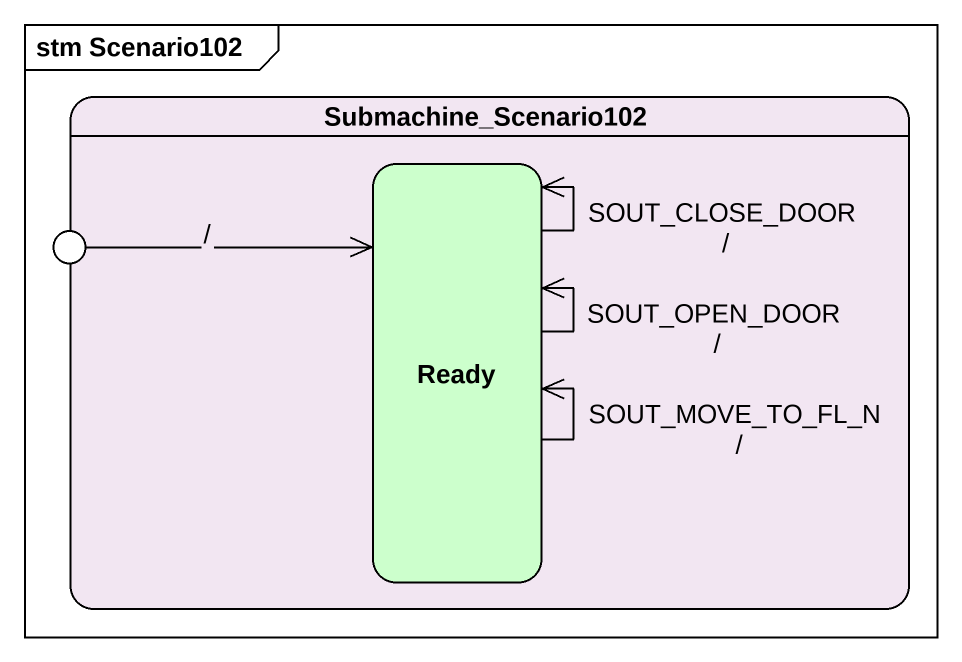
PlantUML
@startuml
mainframe stm Scenario102
hide empty description
state Submachine_Scenario102 #F2E6F2 {
  state Ready #CCFFCC
}
state entry1 <<choice>> #6699FF
Ready --> Ready : SOUT_CLOSE_DOOR /
Ready --> Ready : SOUT_OPEN_DOOR /
Ready --> Ready : SOUT_MOVE_TO_FL_N /
entry1 -right-> Ready : /
@enduml
